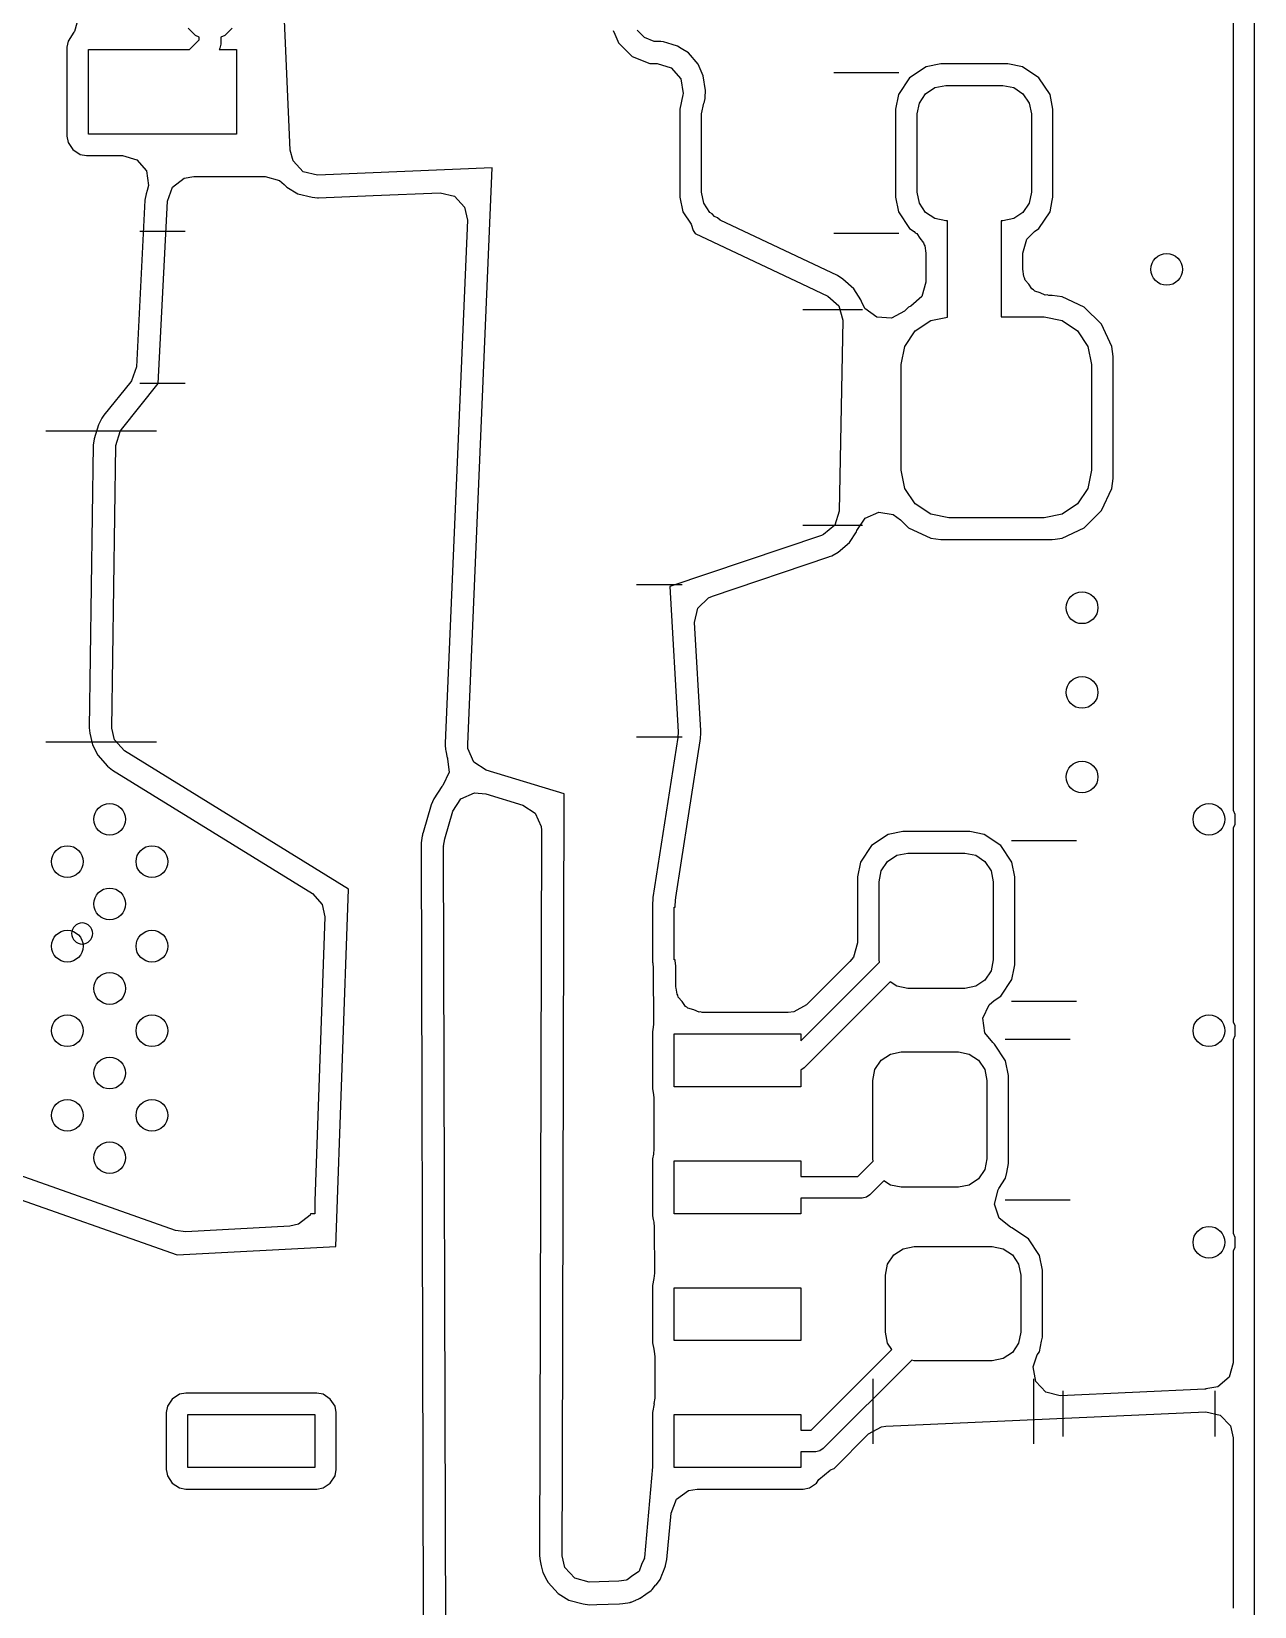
# Model space of a CAD drawing. Extents: x -28 to 25.3, y -6.8 to 48.4.
# Drawn here: x -5.79 to 0, y 3.72 to 11.17 of the extents above; entities that cross this region are included whole.
import ezdxf

# ---------------------------------------------------------------- set-up
doc = ezdxf.new("R2010")
doc.units = 0
doc.layers.add('BLACK', color=7, linetype='CONTINUOUS')

msp = doc.modelspace()

# ---------------------------------------------------------------- linework, layer by layer
at = {"layer": 'BLACK', "linetype": 'CONTINUOUS'}
for p, q in [((0, 0), (0, 15.4)), ((-4.561074, 10.605184), (-4.725668, 14.371502)), ((-0.1005, 11.382341), (-0.1005, 7.483827)), ((-5.563389, 11.233716), (-5.581874, 11.166336)), ((-5.010114, 11.147568), (-5.044602, 11.182056)), ((-4.836734, 11.182056), (-4.871222, 11.147568)), ((-3.034333, 11.171804), (-3.025284, 11.154117)), ((-2.885114, 11.137568), (-2.919602, 11.172056)), ((-5.611845, 11.121338), (-5.617768, 11.091562)), ((-5.584266, 11.162613), (-5.611845, 11.121338)), ((-5.581874, 11.166336), (-5.584266, 11.162613)), ((-5.03751, 11.081502), (-4.991468, 11.127544)), ((-4.991468, 11.139845), (-5.010114, 11.147568)), ((-4.991468, 11.127544), (-4.991468, 11.139845)), ((-4.889868, 11.106502), (-4.893735, 11.087062)), ((-4.871222, 11.147568), (-4.889868, 11.139845)), ((-4.889868, 11.139845), (-4.889868, 11.106502)), ((-3.025284, 11.154117), (-3.011706, 11.121339)), ((-3.011706, 11.121339), (-3.008194, 11.11286)), ((-3.008194, 11.11286), (-2.94431, 11.048976)), ((-2.840054, 11.118904), (-2.885114, 11.137568)), ((-2.808116, 11.118904), (-2.840054, 11.118904)), ((-2.796017, 11.117164), (-2.808116, 11.118904)), ((-2.796016, 11.117164), (-2.796017, 11.117164)), ((-2.796012, 11.117163), (-2.796016, 11.117164)), ((-2.754815, 11.105066), (-2.796012, 11.117163)), ((-2.728972, 11.097478), (-2.754815, 11.105066)), ((-2.711864, 11.086483), (-2.728972, 11.097478)), ((-5.617768, 11.091562), (-5.617768, 10.671452)), ((-5.515668, 10.681502), (-5.515668, 11.081502)), ((-5.515668, 11.081502), (-5.03751, 11.081502)), ((-4.893735, 11.087061), (-4.89745, 11.081502)), ((-4.89745, 11.081502), (-4.815668, 11.081502)), ((-4.893735, 11.087062), (-4.893735, 11.087061)), ((-4.815668, 11.081502), (-4.815668, 10.681502)), ((-2.94431, 11.048976), (-2.860841, 11.014402)), ((-2.678206, 11.064853), (-2.711864, 11.086483)), ((-2.678205, 11.064852), (-2.678206, 11.064853)), ((-2.678204, 11.064851), (-2.678205, 11.064852)), ((-2.678202, 11.064849), (-2.678204, 11.064851)), ((-2.632454, 11.012053), (-2.678202, 11.064849)), ((-2.860841, 11.014402), (-2.860839, 11.014402)), ((-2.860839, 11.014402), (-2.826186, 11.014402)), ((-2.826186, 11.014402), (-2.759147, 10.994717)), ((-2.759147, 10.994717), (-2.713392, 10.941913)), ((-2.632451, 11.012049), (-2.632454, 11.012053)), ((-2.607382, 10.957156), (-2.632451, 11.012049)), ((-2.597438, 10.887998), (-2.607382, 10.957156)), ((-1.682027, 10.971502), (-1.989309, 10.971502)), ((-1.631608, 10.947442), (-1.684012, 10.869013)), ((-1.553179, 10.999846), (-1.631608, 10.947442)), ((-1.484022, 11.013602), (-1.553179, 10.999846)), ((-1.48402, 11.013602), (-1.484022, 11.013602)), ((-1.167316, 11.013602), (-1.48402, 11.013602)), ((-1.167314, 11.013602), (-1.167316, 11.013602)), ((-1.098158, 10.999846), (-1.167314, 11.013602)), ((-1.098157, 10.999846), (-1.098158, 10.999846)), ((-1.098156, 10.999845), (-1.098157, 10.999846)), ((-1.019728, 10.947442), (-1.098156, 10.999845)), ((-0.967325, 10.869014), (-1.019728, 10.947442)), ((-2.713392, 10.941913), (-2.703448, 10.872755)), ((-2.597885, 10.854675), (-2.597438, 10.887998)), ((-1.556127, 10.871961), (-1.51233, 10.901226)), ((-1.51233, 10.901226), (-1.460668, 10.911502)), ((-1.460668, 10.911502), (-1.190668, 10.911502)), ((-1.190668, 10.911502), (-1.139006, 10.901226)), ((-1.139006, 10.901226), (-1.095209, 10.871961)), ((-2.704569, 10.86621), (-2.717768, 10.799857)), ((-2.717768, 10.799857), (-2.717768, 10.799854)), ((-2.717768, 10.799854), (-2.717768, 10.38315)), ((-2.703448, 10.872755), (-2.704569, 10.86621)), ((-2.615668, 10.776502), (-2.605392, 10.828164)), ((-2.605392, 10.828164), (-2.601899, 10.833392)), ((-2.601899, 10.833392), (-2.599527, 10.845316)), ((-2.599527, 10.845316), (-2.599006, 10.84813)), ((-2.599006, 10.84813), (-2.597885, 10.854675)), ((-1.684012, 10.869013), (-1.697768, 10.799857)), ((-1.697768, 10.799857), (-1.697768, 10.799854)), ((-1.697768, 10.799854), (-1.697768, 10.38315)), ((-1.595668, 10.776502), (-1.585392, 10.828164)), ((-1.585392, 10.828164), (-1.556127, 10.871961)), ((-1.095209, 10.871961), (-1.065944, 10.828164)), ((-1.065944, 10.828164), (-1.055668, 10.776502)), ((-0.967243, 10.868603), (-0.967325, 10.869014)), ((-0.953568, 10.799857), (-0.967243, 10.868603)), ((-0.953568, 10.383148), (-0.953568, 10.799857)), ((-2.615668, 10.406502), (-2.615668, 10.776502)), ((-1.595668, 10.406502), (-1.595668, 10.776502)), ((-1.055668, 10.776502), (-1.055668, 10.406502)), ((-5.617768, 10.671452), (-5.617767, 10.671444)), ((-5.617767, 10.671444), (-5.611845, 10.641668)), ((-4.815668, 10.681502), (-5.515668, 10.681502)), ((-5.611845, 10.641668), (-5.611844, 10.641665)), ((-5.611844, 10.641665), (-5.589278, 10.607892)), ((-5.589278, 10.607892), (-5.555505, 10.585326)), ((-5.555505, 10.585326), (-5.525723, 10.579402)), ((-5.525723, 10.579402), (-5.354465, 10.579403)), ((-5.354465, 10.579403), (-5.287427, 10.559719)), ((-4.54772, 10.55439), (-4.561074, 10.605184)), ((-5.287427, 10.559719), (-5.241672, 10.506915)), ((-5.241672, 10.506915), (-5.231728, 10.437757)), ((-4.499784, 10.503558), (-4.54772, 10.55439)), ((-4.431976, 10.486711), (-4.499784, 10.503558)), ((-3.605669, 10.521502), (-4.431976, 10.486711)), ((-3.721586, 7.797437), (-3.605668, 10.521502)), ((-3.605668, 10.521502), (-3.605669, 10.521502)), ((-5.231728, 10.437757), (-5.237422, 10.414454)), ((-5.141672, 10.36382), (-5.118597, 10.42977)), ((-5.118597, 10.42977), (-5.06353, 10.472775)), ((-5.06353, 10.472775), (-5.017833, 10.481502)), ((-5.017833, 10.481502), (-4.6797, 10.481502)), ((-4.6797, 10.481502), (-4.612661, 10.461817)), ((-4.612661, 10.461817), (-4.589487, 10.442576)), ((-4.589487, 10.442576), (-4.577702, 10.430079)), ((-4.577702, 10.430079), (-4.525608, 10.399618)), ((-5.248633, 10.369279), (-5.288833, 9.581371)), ((-5.242764, 10.399188), (-5.248633, 10.369279)), ((-5.237422, 10.414454), (-5.242764, 10.399188)), ((-5.185668, 9.501502), (-5.141672, 10.36382)), ((-4.525608, 10.399618), (-4.4578, 10.382771)), ((-4.4578, 10.382771), (-4.432196, 10.380184)), ((-4.432196, 10.380184), (-4.427482, 10.379707)), ((-4.427482, 10.379707), (-4.42748, 10.379707)), ((-4.42748, 10.379707), (-4.427471, 10.379706)), ((-4.427471, 10.379706), (-4.427466, 10.379707)), ((-4.427466, 10.379707), (-4.42746, 10.379706)), ((-4.42746, 10.379706), (-4.169199, 10.390581)), ((-4.169199, 10.390581), (-3.852469, 10.403917)), ((-3.852469, 10.403917), (-3.784661, 10.38707)), ((-3.784661, 10.38707), (-3.736726, 10.336238)), ((-2.717768, 10.383148), (-2.717769, 10.383148)), ((-2.717769, 10.383148), (-2.704012, 10.313992)), ((-2.717768, 10.38315), (-2.717768, 10.383148)), ((-2.605392, 10.35484), (-2.615668, 10.406502)), ((-2.576127, 10.311043), (-2.605392, 10.35484)), ((-1.697768, 10.383148), (-1.697769, 10.383148)), ((-1.697769, 10.383148), (-1.684012, 10.313992)), ((-1.697768, 10.38315), (-1.697768, 10.383148)), ((-1.585392, 10.35484), (-1.595668, 10.406502)), ((-1.556127, 10.311043), (-1.585392, 10.35484)), ((-1.065944, 10.35484), (-1.095209, 10.311043)), ((-1.055668, 10.406502), (-1.065944, 10.35484)), ((-0.967325, 10.31399), (-0.956778, 10.367012)), ((-0.956778, 10.367012), (-0.953568, 10.383148)), ((-3.736726, 10.336238), (-3.723365, 10.274755)), ((-2.704012, 10.313992), (-2.665312, 10.256072)), ((-2.56527, 10.303789), (-2.576127, 10.311043)), ((-2.553849, 10.291075), (-2.56527, 10.303789)), ((-2.539921, 10.285013), (-2.553849, 10.291075)), ((-2.527212, 10.274065), (-2.539921, 10.285013)), ((-1.684012, 10.313992), (-1.684012, 10.313991)), ((-1.684012, 10.313991), (-1.684011, 10.31399)), ((-1.684011, 10.31399), (-1.631608, 10.235562)), ((-1.51233, 10.281778), (-1.556127, 10.311043)), ((-1.460668, 10.271502), (-1.51233, 10.281778)), ((-1.139006, 10.281778), (-1.190668, 10.271502)), ((-1.095209, 10.311043), (-1.139006, 10.281778)), ((-1.019728, 10.235562), (-0.967325, 10.31399)), ((-5.057832, 10.221502), (-5.273504, 10.221502)), ((-3.723365, 10.274755), (-3.828589, 7.80199)), ((-2.665312, 10.256072), (-2.654869, 10.225079)), ((-2.654869, 10.225079), (-2.645669, 10.211503)), ((-2.645669, 10.211503), (-2.645668, 10.211502)), ((-2.645668, 10.211502), (-2.141023, 9.973598)), ((-1.972596, 10.012602), (-2.527212, 10.274065)), ((-1.682027, 10.211502), (-1.989309, 10.211502)), ((-1.631608, 10.235562), (-1.609879, 10.221044)), ((-1.609879, 10.221044), (-1.604789, 10.214953)), ((-1.604789, 10.214953), (-1.597565, 10.211654)), ((-1.597565, 10.211654), (-1.582703, 10.188529)), ((-1.452668, 10.271502), (-1.460668, 10.271502)), ((-1.452668, 9.81511), (-1.452668, 10.271502)), ((-1.190668, 10.271502), (-1.198668, 10.271502)), ((-1.198668, 10.271502), (-1.198668, 9.816502)), ((-1.076883, 10.18498), (-1.041458, 10.221044)), ((-1.041458, 10.221044), (-1.019728, 10.235562)), ((-1.582703, 10.188529), (-1.565073, 10.167434)), ((-1.565073, 10.167434), (-1.563121, 10.158058)), ((-1.563121, 10.158058), (-1.559791, 10.152876)), ((-1.559791, 10.152876), (-1.554768, 10.117941)), ((-1.096568, 10.117941), (-1.076883, 10.18498)), ((-1.554768, 10.117941), (-1.554768, 9.98054)), ((-1.096568, 10.042602), (-1.096568, 10.117941)), ((-1.947169, 9.99582), (-1.972596, 10.012602)), ((-1.947164, 9.995817), (-1.947169, 9.99582)), ((-1.947159, 9.995813), (-1.947164, 9.995817)), ((-1.947157, 9.995811), (-1.947159, 9.995813)), ((-1.94715, 9.995806), (-1.947157, 9.995811)), ((-1.894917, 9.949424), (-1.94715, 9.995806)), ((-1.554768, 9.98054), (-1.574453, 9.913501)), ((-1.091545, 10.007667), (-1.096568, 10.042602)), ((-1.08765, 10.001606), (-1.091545, 10.007667)), ((-1.085362, 9.991091), (-1.08765, 10.001606)), ((-1.068061, 9.971124), (-1.085362, 9.991091)), ((-2.141023, 9.973598), (-2.018271, 9.915729)), ((-2.018271, 9.915729), (-1.966026, 9.869337)), ((-1.894914, 9.949421), (-1.894917, 9.949424)), ((-1.862906, 9.898262), (-1.894914, 9.949421)), ((-1.574453, 9.913501), (-1.626359, 9.86816)), ((-1.053771, 9.948889), (-1.068061, 9.971124)), ((-1.045535, 9.945128), (-1.053771, 9.948889)), ((-1.039607, 9.938287), (-1.045535, 9.945128)), ((-1.014256, 9.930843), (-1.039607, 9.938287)), ((-0.990215, 9.919864), (-1.014256, 9.930843)), ((-0.981254, 9.921153), (-0.990215, 9.919864)), ((-0.972568, 9.918602), (-0.981254, 9.921153)), ((-0.957348, 9.918602), (-0.972568, 9.918602)), ((-0.957341, 9.918602), (-0.957348, 9.918602)), ((-0.957335, 9.918602), (-0.957341, 9.918602)), ((-0.957332, 9.918601), (-0.957335, 9.918602)), ((-0.909704, 9.912331), (-0.957332, 9.918601)), ((-0.909702, 9.91233), (-0.909704, 9.912331)), ((-0.805157, 9.86358), (-0.909702, 9.91233)), ((-2.136248, 9.851502), (-1.855088, 9.851502)), ((-1.966026, 9.869337), (-1.947156, 9.802064)), ((-1.862877, 9.898157), (-1.862906, 9.898262)), ((-1.862712, 9.897822), (-1.862877, 9.898157)), ((-1.859321, 9.890152), (-1.862712, 9.897822)), ((-1.859001, 9.890294), (-1.859321, 9.890152)), ((-1.842751, 9.85733), (-1.859001, 9.890294)), ((-1.786819, 9.815458), (-1.842751, 9.85733)), ((-1.655803, 9.843956), (-1.717127, 9.810472)), ((-1.636177, 9.863582), (-1.655803, 9.843956)), ((-1.626359, 9.86816), (-1.636177, 9.863582)), ((-0.72359, 9.782013), (-0.805157, 9.86358)), ((-1.947169, 9.801251), (-1.964037, 8.898765)), ((-1.947156, 9.802064), (-1.947169, 9.801251)), ((-1.717127, 9.810472), (-1.786819, 9.815458)), ((-1.604767, 9.750601), (-1.531772, 9.799375)), ((-1.531772, 9.799375), (-1.452668, 9.81511)), ((-1.198668, 9.816502), (-0.995668, 9.816502)), ((-0.995668, 9.816502), (-0.909564, 9.799375)), ((-0.909564, 9.799375), (-0.836569, 9.750601)), ((-0.67484, 9.677468), (-0.72359, 9.782013)), ((-1.653541, 9.677606), (-1.604767, 9.750601)), ((-0.836569, 9.750601), (-0.787795, 9.677606)), ((-1.670668, 9.591502), (-1.653541, 9.677606)), ((-0.787795, 9.677606), (-0.770668, 9.591502)), ((-0.668569, 9.629828), (-0.67484, 9.677468)), ((-0.668568, 9.053175), (-0.668569, 9.629828)), ((-5.288833, 9.581371), (-5.311908, 9.515421)), ((-1.670668, 9.091502), (-1.670668, 9.591502)), ((-0.770668, 9.591502), (-0.770668, 9.091502)), ((-5.315844, 9.510227), (-5.44275, 9.351596)), ((-5.359102, 9.284711), (-5.185668, 9.501502)), ((-5.311908, 9.515421), (-5.315844, 9.510227)), ((-5.057832, 9.501502), (-5.273504, 9.501502)), ((-5.4522, 9.338812), (-5.467985, 9.307317)), ((-5.445655, 9.347793), (-5.4522, 9.338812)), ((-5.44275, 9.351596), (-5.445655, 9.347793)), ((-5.194416, 9.276502), (-5.71692, 9.276502)), ((-5.488592, 9.240554), (-5.493345, 9.210448)), ((-5.48859, 9.240561), (-5.488592, 9.240554)), ((-5.467987, 9.307313), (-5.48859, 9.240561)), ((-5.467985, 9.307317), (-5.467987, 9.307313)), ((-5.386255, 9.208969), (-5.365648, 9.275729)), ((-5.365648, 9.275729), (-5.359102, 9.284711)), ((-5.493346, 9.210439), (-5.511789, 7.873349)), ((-5.493345, 9.210448), (-5.493346, 9.210439)), ((-5.404698, 7.87187), (-5.386255, 9.208969)), ((-1.653541, 9.005398), (-1.670668, 9.091502)), ((-0.770668, 9.091502), (-0.787795, 9.005398)), ((-0.67484, 9.005536), (-0.668568, 9.053175)), ((-1.604767, 8.932403), (-1.653541, 9.005398)), ((-0.787795, 9.005398), (-0.836569, 8.932403)), ((-0.72359, 8.900991), (-0.67484, 9.005536)), ((-1.964037, 8.898765), (-1.984971, 8.832105)), ((-1.880519, 8.807252), (-1.841656, 8.865311)), ((-1.841656, 8.865311), (-1.77757, 8.893145)), ((-1.77757, 8.893145), (-1.708609, 8.881913)), ((-1.708609, 8.881913), (-1.674535, 8.85778)), ((-1.531772, 8.883629), (-1.604767, 8.932403)), ((-1.445668, 8.866502), (-1.531772, 8.883629)), ((-0.995668, 8.866502), (-1.445668, 8.866502)), ((-0.909564, 8.883629), (-0.995668, 8.866502)), ((-0.836569, 8.932403), (-0.909564, 8.883629)), ((-0.805157, 8.819424), (-0.72359, 8.900991)), ((-2.136248, 8.831502), (-1.855088, 8.831502)), ((-1.984971, 8.832105), (-2.03862, 8.787345)), ((-1.91636, 8.749868), (-1.882791, 8.800016)), ((-1.882791, 8.800016), (-1.880519, 8.807252)), ((-1.674535, 8.85778), (-1.636179, 8.819424)), ((-1.636179, 8.819424), (-1.531634, 8.770674)), ((-0.909702, 8.770674), (-0.805157, 8.819424)), ((-2.048362, 8.783593), (-2.765668, 8.541503)), ((-2.03862, 8.787345), (-2.048362, 8.783593)), ((-1.970009, 8.705108), (-1.91636, 8.749868)), ((-1.531634, 8.770674), (-1.483995, 8.764402)), ((-1.483995, 8.764402), (-0.957342, 8.764403)), ((-0.957342, 8.764403), (-0.95734, 8.764403)), ((-0.95734, 8.764403), (-0.943731, 8.766195)), ((-0.943731, 8.766195), (-0.909702, 8.770674)), ((-2.564555, 8.496345), (-2.014114, 8.682117)), ((-2.014114, 8.682117), (-2.00987, 8.683649)), ((-2.00987, 8.683649), (-2.000128, 8.687401)), ((-2.000128, 8.687401), (-1.970009, 8.705108)), ((-2.923504, 8.551502), (-2.707832, 8.551502)), ((-2.765668, 8.541503), (-2.765668, 8.541502)), ((-2.765668, 8.541502), (-2.72642, 7.854654)), ((-2.58276, 8.48853), (-2.564555, 8.496345)), ((-2.648695, 8.371785), (-2.632867, 8.439837)), ((-2.632867, 8.439837), (-2.58276, 8.48853)), ((-2.619494, 7.860764), (-2.648695, 8.371785)), ((-5.511789, 7.873349), (-5.50929, 7.848826)), ((-5.50929, 7.848826), (-5.497097, 7.793475)), ((-5.392503, 7.816512), (-5.404698, 7.87187)), ((-2.923504, 7.831502), (-2.707832, 7.831502)), ((-2.727697, 7.828486), (-2.845669, 7.071502)), ((-2.72642, 7.854654), (-2.727697, 7.828486)), ((-2.621874, 7.811994), (-2.620724, 7.823266)), ((-2.620724, 7.823266), (-2.619447, 7.849434)), ((-2.619447, 7.849434), (-2.619494, 7.860764)), ((-5.194416, 7.806502), (-5.71692, 7.806502)), ((-5.497097, 7.793475), (-5.497096, 7.793473)), ((-5.497096, 7.793473), (-5.472094, 7.744847)), ((-5.345751, 7.764589), (-5.392503, 7.816512)), ((-4.285669, 7.111503), (-5.345751, 7.764589)), ((-3.828589, 7.80199), (-3.828577, 7.792582)), ((-3.828577, 7.792582), (-3.827596, 7.770897)), ((-3.827596, 7.770897), (-3.827596, 7.770893)), ((-3.827596, 7.770893), (-3.827595, 7.770892)), ((-3.827595, 7.770892), (-3.826107, 7.764589)), ((-3.826107, 7.764589), (-3.818459, 7.732204)), ((-3.720604, 7.775733), (-3.721586, 7.797437)), ((-3.692206, 7.711895), (-3.720604, 7.775733)), ((-2.673942, 7.477892), (-2.621876, 7.81198)), ((-2.621876, 7.811984), (-2.621874, 7.811994)), ((-2.621876, 7.81198), (-2.621876, 7.811984)), ((-5.472094, 7.744847), (-5.425345, 7.692928)), ((-5.425345, 7.692928), (-5.425342, 7.692925)), ((-5.425342, 7.692925), (-5.401927, 7.673404)), ((-5.401927, 7.673404), (-4.456355, 7.090865)), ((-3.818459, 7.732204), (-3.816609, 7.726718)), ((-3.816609, 7.726718), (-3.818057, 7.72623)), ((-3.818057, 7.72623), (-3.809768, 7.664222)), ((-3.633802, 7.673543), (-3.692206, 7.711895)), ((-3.265668, 7.561502), (-3.633802, 7.673543)), ((-3.838888, 7.601566), (-3.843686, 7.596068)), ((-3.809768, 7.664222), (-3.838888, 7.601566)), ((-3.881658, 7.537414), (-3.894413, 7.509733)), ((-3.881657, 7.537417), (-3.881658, 7.537414)), ((-3.843686, 7.596068), (-3.881657, 7.537417)), ((-3.791754, 7.479211), (-3.753782, 7.537862)), ((-3.753782, 7.537862), (-3.690128, 7.566672)), ((-3.690128, 7.566672), (-3.636794, 7.562504)), ((-3.636794, 7.562504), (-3.461123, 7.509039)), ((-3.2742, 4.37894), (-3.265668, 7.561502)), ((-3.894413, 7.509733), (-3.933139, 7.379472)), ((-3.830478, 7.348958), (-3.791754, 7.479211)), ((-3.461123, 7.509039), (-3.402722, 7.470689)), ((-3.402722, 7.470689), (-3.374323, 7.406851)), ((-2.7103, 7.244595), (-2.673942, 7.477892)), ((-0.1005, 7.483827), (-0.09307, 7.465888)), ((-0.09307, 7.465888), (-0.09307, 7.417116)), ((-3.933139, 7.379472), (-3.93501, 7.371009)), ((-3.373229, 7.39008), (-3.382426, 3.95943)), ((-3.374323, 7.406851), (-3.373229, 7.39008)), ((-1.664022, 7.383602), (-1.733179, 7.369846)), ((-1.66402, 7.383602), (-1.664022, 7.383602)), ((-1.347316, 7.383602), (-1.66402, 7.383602)), ((-1.347314, 7.383602), (-1.347316, 7.383602)), ((-1.278158, 7.369846), (-1.347314, 7.383602)), ((-0.09307, 7.417116), (-0.1005, 7.399178)), ((-0.1005, 7.399178), (-0.1005, 6.483827)), ((-3.941749, 7.326793), (-3.94272, 7.313012)), ((-3.94272, 7.313012), (-3.934826, 4.336665)), ((-3.941601, 7.329477), (-3.941749, 7.326793)), ((-3.936741, 7.362491), (-3.941601, 7.329477)), ((-3.93674, 7.362501), (-3.936741, 7.362491)), ((-3.936436, 7.364559), (-3.93674, 7.362501)), ((-3.93501, 7.371009), (-3.936436, 7.364559)), ((-3.83562, 7.313296), (-3.835548, 7.313795)), ((-3.825768, 3.598918), (-3.83562, 7.313296)), ((-3.835619, 7.314041), (-3.830478, 7.348958)), ((-3.835548, 7.313795), (-3.835619, 7.314041)), ((-1.811608, 7.317442), (-1.864012, 7.239013)), ((-1.733179, 7.369846), (-1.811608, 7.317442)), ((-1.278157, 7.369846), (-1.278158, 7.369846)), ((-1.278156, 7.369845), (-1.278157, 7.369846)), ((-1.199728, 7.317442), (-1.278156, 7.369845)), ((-1.147325, 7.239014), (-1.199728, 7.317442)), ((-1.149309, 7.341502), (-0.842027, 7.341502)), ((-2.737289, 7.071421), (-2.7103, 7.244595)), ((-1.864012, 7.239013), (-1.877768, 7.169857)), ((-1.765392, 7.198164), (-1.736127, 7.241961)), ((-1.736127, 7.241961), (-1.69233, 7.271226)), ((-1.69233, 7.271226), (-1.640668, 7.281502)), ((-1.640668, 7.281502), (-1.370668, 7.281502)), ((-1.370668, 7.281502), (-1.319006, 7.271226)), ((-1.319006, 7.271226), (-1.275209, 7.241961)), ((-1.275209, 7.241961), (-1.245944, 7.198164)), ((-1.147325, 7.239013), (-1.147325, 7.239014)), ((-1.133568, 7.169857), (-1.147325, 7.239013)), ((-1.877768, 7.169857), (-1.877768, 6.856999)), ((-1.775668, 7.146502), (-1.765392, 7.198164)), ((-1.245944, 7.198164), (-1.235668, 7.146502)), ((-1.133568, 6.753148), (-1.133568, 7.169857)), ((-4.456355, 7.090865), (-4.409603, 7.038942)), ((-4.345668, 5.421502), (-4.285668, 7.111502)), ((-4.285668, 7.111502), (-4.285669, 7.111503)), ((-1.775668, 6.776502), (-1.775668, 7.146502)), ((-1.235668, 7.146502), (-1.235668, 6.776502)), ((-4.409603, 7.038942), (-4.397474, 6.980892)), ((-2.847171, 7.042621), (-2.847768, 7.036556)), ((-2.847768, 7.036556), (-2.847768, 6.766451)), ((-2.845624, 7.060035), (-2.847303, 7.042634)), ((-2.847303, 7.042634), (-2.847171, 7.042621)), ((-2.845669, 7.071502), (-2.845624, 7.060035)), ((-2.745668, 6.776502), (-2.745668, 7.026502)), ((-2.745668, 7.026502), (-2.740668, 7.026502)), ((-2.740668, 7.026697), (-2.740094, 7.038616)), ((-2.740668, 7.026502), (-2.740668, 7.026697)), ((-2.740094, 7.038616), (-2.739019, 7.049749)), ((-2.739019, 7.049749), (-2.738636, 7.058039)), ((-2.738636, 7.058039), (-2.737289, 7.071421)), ((-4.397474, 6.980892), (-4.4452, 5.636614)), ((-1.877768, 6.856999), (-1.897453, 6.78996)), ((-1.897453, 6.78996), (-1.914087, 6.769318)), ((-2.847768, 6.766451), (-2.847766, 6.766436)), ((-2.847766, 6.766436), (-2.846739, 6.761271)), ((-2.846739, 6.761271), (-2.84436, 6.737582)), ((-2.84436, 6.737582), (-2.843316, 6.471646)), ((-2.74053, 6.776502), (-2.745668, 6.776502)), ((-2.740454, 6.77384), (-2.74053, 6.776502)), ((-2.740175, 6.771973), (-2.740454, 6.77384)), ((-2.737796, 6.748284), (-2.740175, 6.771973)), ((-2.737261, 6.738002), (-2.737796, 6.748284)), ((-2.736918, 6.650575), (-2.737261, 6.738002)), ((-2.145668, 6.393344), (-1.773485, 6.765528)), ((-1.914087, 6.769318), (-2.118484, 6.564921)), ((-1.773485, 6.765528), (-1.775668, 6.776502)), ((-1.245944, 6.72484), (-1.275209, 6.681043)), ((-1.235668, 6.776502), (-1.245944, 6.72484)), ((-1.147325, 6.68399), (-1.136537, 6.738225)), ((-1.136537, 6.738225), (-1.133568, 6.753148)), ((-5.103358, 5.497792), (-8.394115, 6.659235)), ((-2.736874, 6.649047), (-2.736918, 6.650575)), ((-2.735449, 6.642919), (-2.736874, 6.649047)), ((-2.730852, 6.61427), (-2.735449, 6.642919)), ((-1.723034, 6.672295), (-2.129747, 6.265581)), ((-1.69233, 6.651778), (-1.723034, 6.672295)), ((-1.640668, 6.641502), (-1.69233, 6.651778)), ((-1.370668, 6.641502), (-1.640668, 6.641502)), ((-1.319006, 6.651778), (-1.370668, 6.641502)), ((-1.275209, 6.681043), (-1.319006, 6.651778)), ((-1.199728, 6.605562), (-1.147325, 6.68399)), ((-8.429755, 6.558239), (-5.095668, 5.381502)), ((-2.72772, 6.60969), (-2.730852, 6.61427)), ((-2.725719, 6.601091), (-2.72772, 6.60969)), ((-2.707297, 6.579831), (-2.725719, 6.601091)), ((-2.691407, 6.556599), (-2.707297, 6.579831)), ((-2.684718, 6.553774), (-2.691407, 6.556599)), ((-2.679964, 6.548287), (-2.684718, 6.553774)), ((-2.118484, 6.564921), (-2.179807, 6.531436)), ((-1.284641, 6.501316), (-1.254486, 6.564344)), ((-1.254486, 6.564344), (-1.231136, 6.584577)), ((-1.231136, 6.584577), (-1.199728, 6.605562)), ((-1.149309, 6.581502), (-0.842027, 6.581502)), ((-2.652968, 6.540361), (-2.679964, 6.548287)), ((-2.627046, 6.529409), (-2.652968, 6.540361)), ((-2.619893, 6.530648), (-2.627046, 6.529409)), ((-2.612925, 6.528602), (-2.619893, 6.530648)), ((-2.206165, 6.528602), (-2.612925, 6.528602)), ((-2.179807, 6.531436), (-2.206165, 6.528602)), ((-1.275934, 6.431991), (-1.284641, 6.501316)), ((-0.1005, 6.483827), (-0.09307, 6.465888)), ((-2.845697, 6.446972), (-2.847768, 6.436561)), ((-2.847768, 6.436561), (-2.847768, 6.166449)), ((-2.843316, 6.471646), (-2.845697, 6.446972)), ((-2.745668, 6.176502), (-2.745668, 6.426502)), ((-2.745668, 6.426502), (-2.145668, 6.426502)), ((-2.145668, 6.426502), (-2.145668, 6.393344)), ((-1.237929, 6.386514), (-1.275934, 6.431991)), ((-0.09307, 6.417116), (-0.1005, 6.399178)), ((-0.09307, 6.465888), (-0.09307, 6.417116)), ((-1.766127, 6.301961), (-1.72233, 6.331226)), ((-1.72233, 6.331226), (-1.670668, 6.341502)), ((-1.670668, 6.341502), (-1.400668, 6.341502)), ((-1.400668, 6.341502), (-1.349006, 6.331226)), ((-1.349006, 6.331226), (-1.305209, 6.301961)), ((-1.238364, 6.386078), (-1.237929, 6.386514)), ((-1.233496, 6.38121), (-1.238364, 6.386078)), ((-1.23113, 6.378379), (-1.233496, 6.38121)), ((-1.22973, 6.377444), (-1.23113, 6.378379)), ((-1.22973, 6.377443), (-1.22973, 6.377444)), ((-1.229728, 6.377442), (-1.22973, 6.377443)), ((-1.177325, 6.299014), (-1.229728, 6.377442)), ((-1.179309, 6.401502), (-0.872027, 6.401502)), ((-0.1005, 6.399178), (-0.1005, 5.483827)), ((-2.129747, 6.265581), (-2.145668, 6.254944)), ((-1.805668, 6.206502), (-1.795392, 6.258164)), ((-1.795392, 6.258164), (-1.766127, 6.301961)), ((-1.305209, 6.301961), (-1.275944, 6.258164)), ((-1.275944, 6.258164), (-1.265668, 6.206502)), ((-1.177253, 6.298652), (-1.177325, 6.299014)), ((-1.163568, 6.229857), (-1.177253, 6.298652)), ((-2.145668, 6.254944), (-2.145668, 6.176502)), ((-1.805668, 5.836502), (-1.805668, 6.206502)), ((-1.265668, 6.206502), (-1.265668, 5.836502)), ((-1.163568, 5.813148), (-1.163568, 6.229857)), ((-2.847768, 6.166449), (-2.847767, 6.166445)), ((-2.847767, 6.166445), (-2.844339, 6.149205)), ((-2.844339, 6.149205), (-2.84196, 6.125511)), ((-2.84196, 6.125511), (-2.84101, 5.883241)), ((-2.145668, 6.176502), (-2.745668, 6.176502)), ((-2.843391, 5.858568), (-2.847768, 5.836561)), ((-2.847768, 5.836561), (-2.847768, 5.566452)), ((-2.84101, 5.883241), (-2.843391, 5.858568)), ((-2.745668, 5.576502), (-2.745668, 5.826502)), ((-2.745668, 5.826502), (-2.145668, 5.826502)), ((-2.145668, 5.826502), (-2.145668, 5.752302)), ((-1.87671, 5.752302), (-1.803485, 5.825528)), ((-1.803485, 5.825528), (-1.805668, 5.836502)), ((-1.265668, 5.836502), (-1.275944, 5.78484)), ((-1.171794, 5.771797), (-1.163568, 5.813148)), ((-2.145668, 5.752302), (-1.87671, 5.752302)), ((-1.305209, 5.741043), (-1.349006, 5.711778)), ((-1.275944, 5.78484), (-1.305209, 5.741043)), ((-1.209615, 5.695666), (-1.177325, 5.74399)), ((-1.177325, 5.74399), (-1.171794, 5.771797)), ((-1.819747, 5.665581), (-1.836228, 5.654569)), ((-1.753034, 5.732295), (-1.819747, 5.665581)), ((-1.72233, 5.711778), (-1.753034, 5.732295)), ((-1.670668, 5.701502), (-1.72233, 5.711778)), ((-1.400668, 5.701502), (-1.670668, 5.701502)), ((-1.349006, 5.711778), (-1.400668, 5.701502)), ((-1.230414, 5.622383), (-1.213133, 5.690081)), ((-1.213133, 5.690081), (-1.209615, 5.695666)), ((-4.4452, 5.636614), (-4.445668, 5.635207)), ((-4.445668, 5.635207), (-4.445668, 5.576502)), ((-1.855668, 5.650702), (-2.145668, 5.650702)), ((-2.145668, 5.650702), (-2.145668, 5.576502)), ((-1.836228, 5.654569), (-1.855668, 5.650702)), ((-1.208351, 5.556088), (-1.230414, 5.622383)), ((-1.179309, 5.641502), (-0.872027, 5.641502)), ((-4.562518, 5.51719), (-5.055484, 5.490899)), ((-4.521645, 5.526463), (-4.562518, 5.51719)), ((-4.467251, 5.570316), (-4.521645, 5.526463)), ((-4.465194, 5.576502), (-4.467251, 5.570316)), ((-4.445668, 5.576502), (-4.465194, 5.576502)), ((-2.847768, 5.566452), (-2.847767, 5.566448)), ((-2.847767, 5.566448), (-2.844218, 5.548602)), ((-2.844218, 5.548602), (-2.841939, 5.537144)), ((-2.841939, 5.537144), (-2.839559, 5.513446)), ((-2.839559, 5.513446), (-2.838701, 5.294845)), ((-2.145668, 5.576502), (-2.745668, 5.576502)), ((-1.153949, 5.512245), (-1.208351, 5.556088)), ((-1.148159, 5.509847), (-1.153949, 5.512245)), ((-5.055484, 5.490899), (-5.103358, 5.497792)), ((-1.148157, 5.509846), (-1.148159, 5.509847)), ((-1.148156, 5.509845), (-1.148157, 5.509846)), ((-1.069728, 5.457442), (-1.148156, 5.509845)), ((-1.017325, 5.379014), (-1.069728, 5.457442)), ((-0.1005, 5.483827), (-0.09307, 5.465888)), ((-0.09307, 5.465888), (-0.09307, 5.417116)), ((-5.095668, 5.381502), (-4.345668, 5.421502)), ((-1.735392, 5.338164), (-1.706127, 5.381961)), ((-1.706127, 5.381961), (-1.66233, 5.411226)), ((-1.66233, 5.411226), (-1.610668, 5.421502)), ((-1.610668, 5.421502), (-1.240668, 5.421502)), ((-1.240668, 5.421502), (-1.189006, 5.411226)), ((-1.189006, 5.411226), (-1.145209, 5.381961)), ((-1.145209, 5.381961), (-1.115944, 5.338164)), ((-1.017325, 5.379013), (-1.017325, 5.379014)), ((-1.003568, 5.309857), (-1.017325, 5.379013)), ((-0.09307, 5.417116), (-0.1005, 5.399178)), ((-0.1005, 5.399178), (-0.1005, 4.870903)), ((-2.838701, 5.294845), (-2.841083, 5.270167)), ((-1.745668, 5.286502), (-1.735392, 5.338164)), ((-1.115944, 5.338164), (-1.105668, 5.286502)), ((-1.003568, 4.993148), (-1.003568, 5.309857)), ((-2.841083, 5.270167), (-2.847768, 5.236561)), ((-2.847768, 5.236561), (-2.847768, 4.966452)), ((-2.745668, 4.976502), (-2.745668, 5.226502)), ((-2.745668, 5.226502), (-2.145668, 5.226502)), ((-2.145668, 5.226502), (-2.145668, 4.976502)), ((-1.745668, 5.016502), (-1.745668, 5.286502)), ((-1.105668, 5.286502), (-1.105668, 5.016502)), ((-1.735392, 4.96484), (-1.745668, 5.016502)), ((-1.105668, 5.016502), (-1.115944, 4.96484)), ((-1.007505, 4.973356), (-1.003568, 4.993148)), ((-2.847768, 4.966452), (-2.847767, 4.966448)), ((-2.847767, 4.966448), (-2.841844, 4.936665)), ((-2.841844, 4.936665), (-2.839539, 4.925075)), ((-2.839539, 4.925075), (-2.837159, 4.901377)), ((-2.145668, 4.976502), (-2.745668, 4.976502)), ((-2.09671, 4.552302), (-1.714876, 4.934137)), ((-1.714876, 4.934137), (-1.735392, 4.96484)), ((-1.145209, 4.921043), (-1.189006, 4.891778)), ((-1.115944, 4.96484), (-1.145209, 4.921043)), ((-1.027395, 4.90892), (-1.017325, 4.92399)), ((-1.017325, 4.92399), (-1.007505, 4.973356)), ((-2.837159, 4.901377), (-2.836387, 4.704668)), ((-1.621643, 4.883686), (-2.039747, 4.465581)), ((-1.610668, 4.881502), (-1.621643, 4.883686)), ((-1.240668, 4.881502), (-1.610668, 4.881502)), ((-1.189006, 4.891778), (-1.240668, 4.881502)), ((-1.047707, 4.852066), (-1.027395, 4.90892)), ((-1.034623, 4.783432), (-1.047707, 4.852066)), ((-0.1005, 4.870903), (-0.120185, 4.803864)), ((-1.805668, 4.795143), (-1.805668, 4.487861)), ((-1.045668, 4.795143), (-1.045668, 4.487861)), ((-0.98651, 4.732768), (-1.034623, 4.783432)), ((-0.120185, 4.803864), (-0.172989, 4.758109)), ((-5.119279, 4.700111), (-5.141845, 4.666338)), ((-5.119278, 4.700112), (-5.119279, 4.700111)), ((-5.085505, 4.722678), (-5.119278, 4.700112)), ((-5.085503, 4.722679), (-5.085505, 4.722679)), ((-5.085505, 4.722679), (-5.085505, 4.722678)), ((-5.055727, 4.728601), (-5.085503, 4.722679)), ((-5.055719, 4.728602), (-5.055727, 4.728601)), ((-4.435611, 4.728602), (-5.055719, 4.728602)), ((-4.405833, 4.722679), (-4.435611, 4.728602)), ((-4.405832, 4.722679), (-4.405833, 4.722679)), ((-4.405831, 4.722678), (-4.405832, 4.722679)), ((-4.372058, 4.700112), (-4.405831, 4.722678)), ((-4.349492, 4.666339), (-4.372058, 4.700112)), ((-2.836387, 4.704668), (-2.841491, 4.678718)), ((-0.918643, 4.716159), (-0.98651, 4.732768)), ((-0.235039, 4.747341), (-0.918643, 4.716159)), ((-0.905668, 4.523666), (-0.905668, 4.739338)), ((-0.235032, 4.747341), (-0.235039, 4.747341)), ((-0.235027, 4.747341), (-0.235032, 4.747341)), ((-0.235023, 4.747341), (-0.235027, 4.747341)), ((-0.230605, 4.747226), (-0.235023, 4.747341)), ((-0.230573, 4.748479), (-0.230605, 4.747226)), ((-0.172989, 4.758109), (-0.230573, 4.748479)), ((-0.185668, 4.523666), (-0.185668, 4.739338)), ((-5.141845, 4.666338), (-5.147768, 4.636561)), ((-5.147768, 4.636561), (-5.147768, 4.366452)), ((-5.045668, 4.376502), (-5.045668, 4.626502)), ((-5.045668, 4.626502), (-4.445668, 4.626502)), ((-4.445668, 4.626502), (-4.445668, 4.376502)), ((-4.343569, 4.636556), (-4.349492, 4.666339)), ((-4.343568, 4.366447), (-4.343569, 4.636556)), ((-2.839462, 4.678314), (-2.847768, 4.636559)), ((-2.847768, 4.636559), (-2.847768, 4.389839)), ((-2.841491, 4.678718), (-2.839462, 4.678314)), ((-2.745668, 4.376502), (-2.745668, 4.626502)), ((-2.745668, 4.626502), (-2.145668, 4.626502)), ((-2.145668, 4.626502), (-2.145668, 4.552302)), ((-1.743796, 4.571307), (-0.230147, 4.640352)), ((-0.230147, 4.640352), (-0.162284, 4.623743)), ((-0.162284, 4.623743), (-0.11417, 4.573079)), ((-2.145668, 4.552302), (-2.09671, 4.552302)), ((-1.825817, 4.53512), (-1.764496, 4.568603)), ((-1.764496, 4.568603), (-1.743796, 4.571307)), ((-0.11417, 4.573079), (-0.1005, 4.516481)), ((-1.989057, 4.371879), (-1.825817, 4.53512)), ((-0.1005, 4.516481), (-0.1005, 3.710751)), ((-2.075668, 4.450702), (-2.145668, 4.450702)), ((-2.145668, 4.450702), (-2.145668, 4.376502)), ((-2.056228, 4.454569), (-2.075668, 4.450702)), ((-2.039747, 4.465581), (-2.056228, 4.454569)), ((-5.147768, 4.366452), (-5.147767, 4.366444)), ((-5.147767, 4.366444), (-5.144945, 4.352256)), ((-5.144945, 4.352256), (-5.141844, 4.336665)), ((-5.141844, 4.336665), (-5.119278, 4.302892)), ((-4.445668, 4.376502), (-5.045668, 4.376502)), ((-4.372058, 4.302892), (-4.349492, 4.336665)), ((-4.349492, 4.336665), (-4.343568, 4.366447)), ((-3.934826, 4.336665), (-3.933066, 3.673339)), ((-3.275326, 3.95915), (-3.2742, 4.37894)), ((-2.848248, 4.37894), (-2.88595, 3.951652)), ((-2.847768, 4.389839), (-2.848248, 4.37894)), ((-2.145668, 4.376502), (-2.745668, 4.376502)), ((-2.072058, 4.302892), (-2.060983, 4.319468)), ((-2.060983, 4.319468), (-2.007376, 4.364271)), ((-2.007376, 4.364271), (-2.005433, 4.365097)), ((-2.005433, 4.365097), (-1.989057, 4.371879)), ((-5.119278, 4.302892), (-5.085505, 4.280326)), ((-5.085505, 4.280326), (-5.055723, 4.274402)), ((-5.055723, 4.274402), (-4.435614, 4.274403)), ((-4.435614, 4.274403), (-4.405831, 4.280326)), ((-4.405831, 4.280326), (-4.372058, 4.302892)), ((-2.734434, 4.226352), (-2.677813, 4.267288)), ((-2.677813, 4.267288), (-2.636415, 4.274403)), ((-2.636415, 4.274403), (-2.135617, 4.274403)), ((-2.135617, 4.274403), (-2.135614, 4.274403)), ((-2.135614, 4.274403), (-2.105831, 4.280326)), ((-2.105831, 4.280326), (-2.072058, 4.302892)), ((-2.759935, 4.161302), (-2.734434, 4.226352)), ((-2.779264, 3.942239), (-2.759935, 4.161302)), ((-3.382426, 3.95943), (-3.379702, 3.935149)), ((-3.262726, 3.904357), (-3.275326, 3.95915)), ((-2.88631, 3.948139), (-2.899324, 3.917538)), ((-2.88595, 3.951652), (-2.886619, 3.949947)), ((-2.886619, 3.949947), (-2.88631, 3.948139)), ((-3.379702, 3.935149), (-3.379701, 3.935141)), ((-3.379701, 3.935141), (-3.374135, 3.910938)), ((-3.374135, 3.910938), (-3.367102, 3.880355)), ((-3.367102, 3.880355), (-3.347901, 3.843757)), ((-3.215598, 3.852775), (-3.262726, 3.904357)), ((-2.913653, 3.883842), (-2.941142, 3.865136)), ((-2.912936, 3.885529), (-2.913653, 3.883842)), ((-2.911451, 3.886602), (-2.912936, 3.885529)), ((-2.899324, 3.917538), (-2.911451, 3.886602)), ((-2.811739, 3.847514), (-2.80079, 3.875448)), ((-2.80079, 3.875448), (-2.799495, 3.878616)), ((-2.799495, 3.878616), (-2.787753, 3.906224)), ((-2.787753, 3.906228), (-2.786504, 3.910934)), ((-2.787753, 3.906224), (-2.787753, 3.906228)), ((-2.786504, 3.910934), (-2.786146, 3.912977)), ((-2.786146, 3.912977), (-2.779264, 3.942239)), ((-3.347901, 3.843757), (-3.341794, 3.832117)), ((-3.341794, 3.832117), (-3.341793, 3.832115)), ((-3.341793, 3.832115), (-3.294667, 3.780536)), ((-3.148064, 3.834861), (-3.215598, 3.852775)), ((-3.006208, 3.838594), (-3.148064, 3.834861)), ((-2.971417, 3.844534), (-3.006208, 3.838594)), ((-2.970384, 3.845238), (-2.971417, 3.844534)), ((-2.968072, 3.845666), (-2.970384, 3.845238)), ((-2.941142, 3.865136), (-2.968072, 3.845666)), ((-2.851149, 3.798041), (-2.848728, 3.79979)), ((-2.848728, 3.79979), (-2.848726, 3.799792)), ((-2.848726, 3.799792), (-2.833279, 3.819724)), ((-2.833279, 3.819724), (-2.831165, 3.822374)), ((-2.831165, 3.822374), (-2.815086, 3.84195)), ((-2.815086, 3.84195), (-2.815084, 3.841957)), ((-2.815084, 3.841957), (-2.812095, 3.84689)), ((-2.812095, 3.84689), (-2.811744, 3.847508)), ((-2.811744, 3.847508), (-2.811739, 3.847514)), ((-3.294667, 3.780536), (-3.294668, 3.780536)), ((-3.294668, 3.780536), (-3.294666, 3.780535)), ((-3.294666, 3.780535), (-3.243058, 3.749255)), ((-3.243058, 3.749255), (-3.175524, 3.731341)), ((-3.175524, 3.731341), (-3.145247, 3.727798)), ((-3.145247, 3.727798), (-3.145243, 3.727799)), ((-3.145243, 3.727799), (-3.145241, 3.727798)), ((-3.145241, 3.727798), (-3.111202, 3.728694)), ((-3.111202, 3.728694), (-3.003391, 3.731531)), ((-3.003391, 3.731531), (-2.988183, 3.733022)), ((-2.988183, 3.733022), (-2.953392, 3.738962)), ((-2.953392, 3.738962), (-2.95339, 3.738964)), ((-2.95339, 3.738964), (-2.953003, 3.739029)), ((-2.953003, 3.739029), (-2.952832, 3.739069)), ((-2.952832, 3.739069), (-2.951046, 3.739609)), ((-2.951046, 3.739609), (-2.951011, 3.73962)), ((-2.951011, 3.73962), (-2.948657, 3.740332)), ((-2.948657, 3.740332), (-2.948656, 3.740333)), ((-2.948656, 3.740333), (-2.948644, 3.740336)), ((-2.948644, 3.740336), (-2.948594, 3.740352)), ((-2.948594, 3.740352), (-2.948577, 3.740355)), ((-2.948577, 3.740355), (-2.927252, 3.749486)), ((-2.927252, 3.749486), (-2.924928, 3.750452)), ((-2.924928, 3.750452), (-2.911102, 3.756032)), ((-2.911102, 3.756032), (-2.9111, 3.756034)), ((-2.9111, 3.756034), (-2.910202, 3.756396)), ((-2.910202, 3.756396), (-2.9069, 3.757981)), ((-2.9069, 3.757981), (-2.905329, 3.758872)), ((-2.905329, 3.758872), (-2.905322, 3.758874)), ((-2.905322, 3.758874), (-2.879635, 3.777446)), ((-2.879635, 3.777446), (-2.8534, 3.795298)), ((-2.8534, 3.795298), (-2.851149, 3.798041))]:
    msp.add_line(p, q, dxfattribs=at)
at = {"layer": 'BLACK'}
for centre in [(-0.415668, 10.041502), (-0.815668, 8.441502), (-0.815668, 8.041502), (-0.815668, 7.641502), (-5.415668, 7.441502), (-0.215668, 7.441502), (-5.615668, 7.241502), (-5.215668, 7.241502), (-5.415668, 7.041502), (-5.615668, 6.841502), (-5.215668, 6.841502), (-5.415668, 6.641502), (-5.615668, 6.441502), (-5.215668, 6.441502), (-0.215668, 6.441502), (-5.415668, 6.241502), (-5.615668, 6.041502), (-5.215668, 6.041502), (-5.415668, 5.841502), (-0.215668, 5.441502)]:
    msp.add_circle(centre, 0.075, dxfattribs=at)
for start, end in [(0, 180), (-180, 0)]:
    msp.add_arc((-5.545668, 6.901502), 0.05, start, end, dxfattribs=at)

doc.saveas('drawing.dxf')
